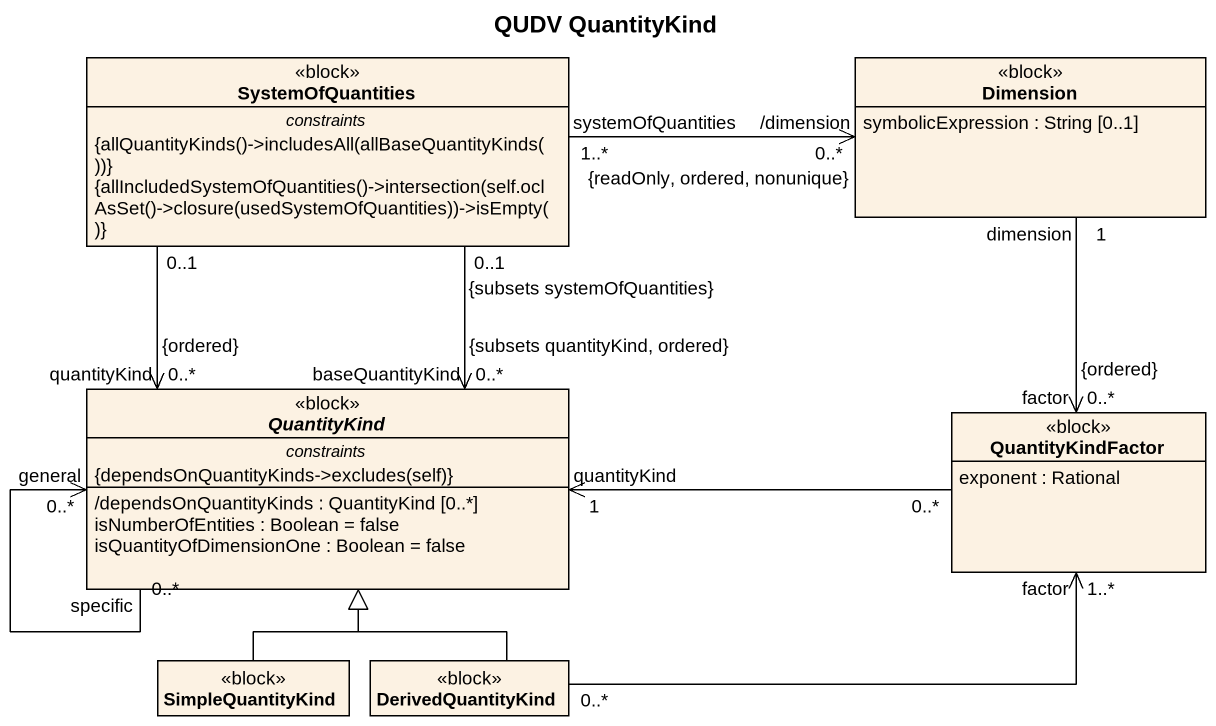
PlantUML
@startuml
title QUDV QuantityKind
hide circle
hide empty members
class SystemOfQuantities <<block>> {
  -- constraints --
  {field} {allQuantityKinds()->includesAll(allBaseQuantityKinds())}
  {field} {allIncludedSystemOfQuantities()->intersection(self.oclAsSet()->closure(usedSystemOfQuantities))->isEmpty()}
}
class Dimension <<block>> {
  symbolicExpression : String [0..1]
}
abstract class QuantityKind <<block>> {
  -- constraints --
  {field} {dependsOnQuantityKinds->excludes(self)}
  --
  /dependsOnQuantityKinds : QuantityKind [0..*]
  isNumberOfEntities : Boolean = false
  isQuantityOfDimensionOne : Boolean = false
}
class QuantityKindFactor <<block>> {
  exponent : Rational
}
class SimpleQuantityKind <<block>>
class DerivedQuantityKind <<block>>
Dimension "/dimension\n0..*\n{readOnly, ordered, nonunique}" <-left- "systemOfQuantities\n1..*" SystemOfQuantities
QuantityKind "quantityKind\n0..*\n{ordered}" <-up- "0..1" SystemOfQuantities
QuantityKind "baseQuantityKind\n0..*\n{subsets quantityKind, ordered}" <-up- "0..1\n{subsets systemOfQuantities}" SystemOfQuantities
QuantityKind "specific\n0..*" --> "general\n0..*" QuantityKind
QuantityKind "quantityKind\n1" <-right- "0..*" QuantityKindFactor
QuantityKindFactor "factor\n0..*\n{ordered}" <-up- "dimension\n1" Dimension
QuantityKindFactor "factor\n1..*" <-left- "0..*" DerivedQuantityKind
SimpleQuantityKind -up-|> QuantityKind
DerivedQuantityKind -up-|> QuantityKind
@enduml
